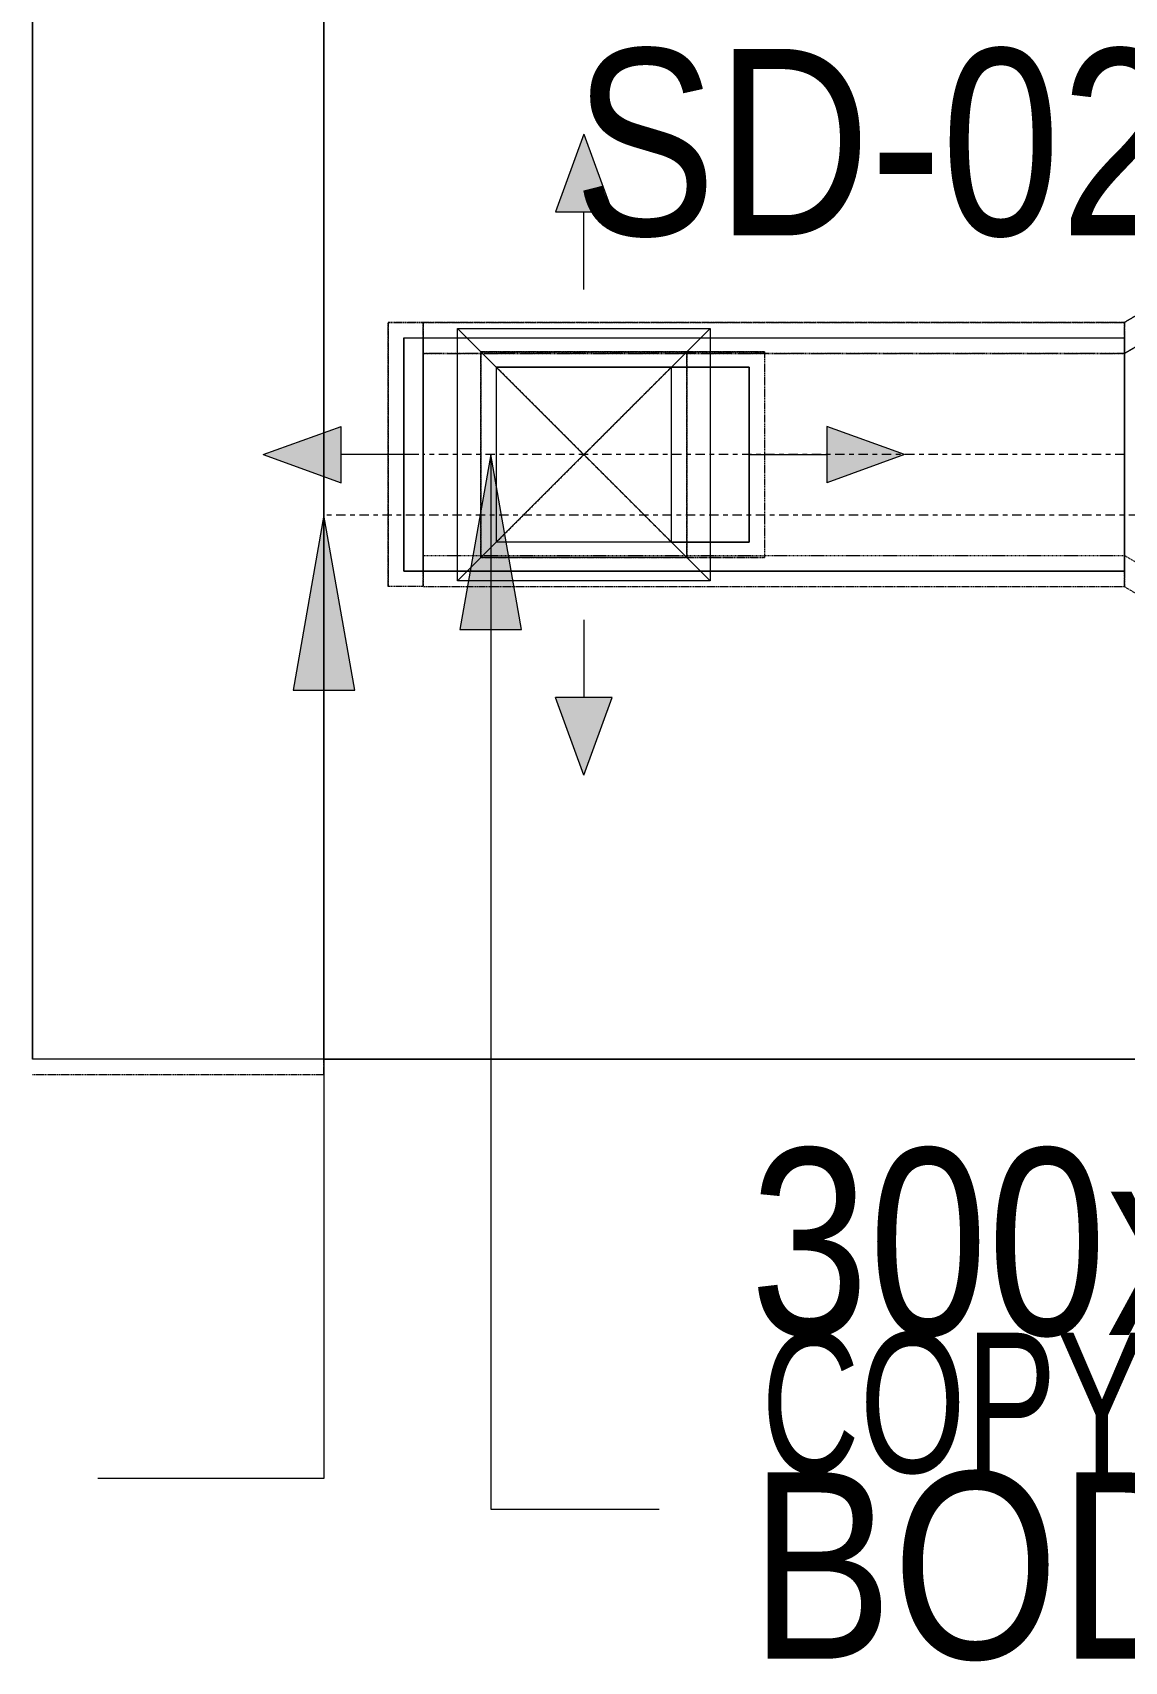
# Model space of a CAD drawing. Header units: inches. Extents: x -83664 to 20107, y -47222 to 19398.
# Drawn here: x 2419 to 3824, y -39464 to -37368 of the extents above; entities that cross this region are included whole.
import ezdxf

# ---------------------------------------------------------------- set-up
doc = ezdxf.new("R2010")
doc.units = ezdxf.units.IN
doc.header["$MEASUREMENT"] = 0
for name, pattern in [('Center', [29.999999, 12, -6, 6, -6]), ('Hidden 0_50', [1.0584, 0.5292, -0.5292]), ('Hidden 1_0', [1.7, 1, -0.7]), ('Hidden 1_5', [2.2, 1.5, -0.7])]:
    doc.linetypes.add(name, pattern=pattern)
for name, color, linetype, lineweight in [('A-DETL-GENF', 7, 'Continuous', 9), ('G-ANNO-TEXT', 7, 'Continuous', 9), ('M-HVAC-CDFF', 7, 'Continuous', 9), ('M-HVAC-DUCT-ANNO', 7, 'Continuous', 9), ('M-HVAC-DUCT-CNTR', 7, 'Center', 9), ('M-HVAC-DUCT-IDEN', 7, 'Continuous', 18), ('ROOM TAG', 7, 'Continuous', 9)]:
    doc.layers.add(name, color=color, linetype=linetype, lineweight=lineweight)
doc.layers.add('FF ROOM TAG_dwg', color=7, linetype='Continuous', lineweight=9, true_color=0x767676)
doc.layers.add('M-HVAC-DUCT', color=7, linetype='Continuous', lineweight=9, true_color=0xffe97f)
doc.styles.add('Arial Narrow_20', font='ARIALN.TTF', dxfattribs={"width": 0.85, "height": 4572})
doc.styles.add('Arial Narrow_21', font='ARIALN.TTF', dxfattribs={"height": 240})

# ---------------------------------------------------------------- blocks, each defined once
blk = doc.blocks.new('GCE-AT-Supply Air Rectangular Diffuser - 225x225-V55-FIRST FLOOR AC CONDITIONING LAYOUT - PART A')
at = {"layer": 'A-DETL-GENF', "true_color": 0xff7f00}
for points in [[(36.4, 312.5), (0, 412.5), (-36.4, 312.5)], [(-312.5, 36.4), (-412.5, 0), (-312.5, -36.4)], [(412.5, 0), (312.5, 36.4), (312.5, -36.4), (338.5, -26.9)], [(36.4, -312.5), (-36.4, -312.5), (0, -412.5)]]:
    blk.add_hatch(color=30, dxfattribs=at).paths.add_polyline_path(points)
at = {"layer": 'A-DETL-GENF', "color": 30, "true_color": 0xff7f00}
for p, q in [((0, 412.5), (-36.4, 312.5)), ((0, 412.5), (36.4, 312.5)), ((-36.4, 312.5), (36.4, 312.5)), ((0, 212.5), (0, 312.5)), ((-162.5, -162.5), (162.5, 162.5)), ((-162.5, 162.5), (162.5, -162.5)), ((-162.5, -162.5), (-162.5, 162.5)), ((-162.5, 162.5), (162.5, 162.5)), ((162.5, 162.5), (162.5, -162.5)), ((-412.5, 0), (-312.5, 36.4)), ((-312.5, -36.4), (-312.5, 36.4)), ((312.5, 36.4), (312.5, -36.4)), ((412.5, 0), (312.5, 36.4)), ((212.5, 0), (312.5, 0)), ((-412.5, 0), (-312.5, -36.4)), ((-212.5, 0), (-312.5, 0)), ((412.5, 0), (312.5, -36.4)), ((162.5, -162.5), (-162.5, -162.5)), ((0, -212.5), (0, -312.5)), ((36.4, -312.5), (-36.4, -312.5)), ((0, -412.5), (-36.4, -312.5)), ((0, -412.5), (36.4, -312.5))]:
    blk.add_line(p, q, dxfattribs=at)
blk = doc.blocks.new('M_Rectangular Endcap - Standard-7332069-FIRST FLOOR AC CONDITIONING LAYOUT - PART A')
at = {"layer": 'M-HVAC-DUCT', "color": 30, "true_color": 0xff7f00}
for p, q in [((0, 150), (0, -150)), ((0, -150), (0, 150)), ((0, 150), (25, 150)), ((25, 150), (0, 150)), ((25, 150), (25, -150)), ((25, -150), (25, 150)), ((25, -150), (0, -150)), ((25, -150), (0, -150))]:
    blk.add_line(p, q, dxfattribs=at)
blk = doc.blocks.new('M_Rectangular Tap - Beveled - Standard-7595213-FIRST FLOOR AC CONDITIONING LAYOUT - PART A')
at = {"layer": 'M-HVAC-DUCT', "color": 30, "true_color": 0xff7f00}
for p, q in [((153000.3, 78275.9), (153225.3, 78275.9)), ((153000.3, 78050.9), (153000.3, 78275.9)), ((153000.3, 78275.9), (153325.3, 78275.9)), ((153000.3, 78050.9), (153000.3, 78275.9)), ((153225.3, 78275.9), (153325.3, 78275.9)), ((153225.3, 78275.9), (153225.3, 78050.9)), ((153325.3, 78275.9), (153325.3, 78050.9)), ((153325.3, 78050.9), (153325.3, 78275.9)), ((153225.3, 78050.9), (153000.3, 78050.9)), ((153325.3, 78050.9), (153000.3, 78050.9)), ((153225.3, 78050.9), (153325.3, 78050.9))]:
    blk.add_line(p, q, dxfattribs=at)
blk = doc.blocks.new('M_Rec Transition - Length - Standard-9089395-FIRST FLOOR AC CONDITIONING LAYOUT - PART A')
at = {"layer": 'M-HVAC-DUCT', "color": 6, "true_color": 0xff00ff}
for p, q in [((0, 700), (0, -700)), ((0, 700), (375, 700)), ((0, 700), (375, 700)), ((0, -700), (0, 700)), ((375, -700), (375, 700)), ((375, 700), (375, -700)), ((0, -700), (375, -700)), ((375, -700), (0, -700))]:
    blk.add_line(p, q, dxfattribs=at)
blk = doc.blocks.new('TEMW-SMBZ-HO-BM-HVAC-00002_rvt-1-FIRST FLOOR AC CONDITIONING LAYOUT - PART A')
at = {"layer": 'M-HVAC-DUCT', "color": 6, "linetype": 'Hidden 0_50', "true_color": 0xff00ff}
for p, q in [((154250.4, 59662.7), (154250.4, 61102.7)), ((154250.4, 61102.7), (154250.4, 59662.7)), ((154250.4, 59662.7), (153875.4, 59662.7)), ((154250.4, 59662.7), (153875.4, 59662.7))]:
    blk.add_line(p, q, dxfattribs=at)
at = {"layer": 'M-HVAC-DUCT', "color": 6, "true_color": 0xff00ff}
for p, q in [((154250.4, 59682.7), (154250.4, 61082.7)), ((154250.4, 61082.7), (154250.4, 59682.7)), ((157487.9, 59682.7), (154250.4, 59682.7)), ((154250.4, 59682.7), (157487.9, 59682.7))]:
    blk.add_line(p, q, dxfattribs=at)
at = {"layer": 'M-HVAC-DUCT', "color": 30, "linetype": 'Hidden 0_50', "true_color": 0xff7f00}
for p, q in [((155655.3, 60853.4), (155280.3, 60630.9)), ((155280.3, 60630.9), (155655.3, 60853.4)), ((154333.1, 60630.9), (154333.1, 60290.9)), ((154333.1, 60290.9), (154333.1, 60630.9)), ((154333.1, 60630.9), (154378.1, 60630.9)), ((154378.1, 60630.9), (154333.1, 60630.9)), ((154378.1, 60630.9), (154378.1, 60290.9)), ((154378.1, 60290.9), (154378.1, 60630.9)), ((155280.3, 60630.9), (154378.1, 60630.9)), ((154378.1, 60630.9), (155280.3, 60630.9)), ((154378.1, 60630.9), (154378.1, 60290.9)), ((154378.1, 60290.9), (154378.1, 60630.9)), ((155280.3, 60630.9), (155280.3, 60290.9)), ((155280.3, 60290.9), (155280.3, 60630.9)), ((155280.3, 60630.9), (155280.3, 60290.9)), ((155280.3, 60290.9), (155280.3, 60630.9)), ((154452.3, 60593.3), (154717.3, 60593.3)), ((154452.3, 60328.3), (154452.3, 60593.3)), ((154452.3, 60593.3), (154452.3, 60328.3)), ((154717.3, 60593.3), (154452.3, 60593.3)), ((154452.3, 60593.3), (154817.3, 60593.3)), ((154717.3, 60593.3), (154452.3, 60593.3)), ((154452.3, 60328.3), (154452.3, 60593.3)), ((154452.3, 60593.3), (154452.3, 60328.3)), ((154717.3, 60593.3), (154717.3, 60328.3)), ((154717.3, 60328.3), (154717.3, 60593.3)), ((154817.3, 60593.3), (154717.3, 60593.3)), ((154717.3, 60593.3), (154717.3, 60328.3)), ((154817.3, 60593.3), (154817.3, 60328.3)), ((154817.3, 60593.3), (154817.3, 60328.3)), ((154717.3, 60328.3), (154452.3, 60328.3)), ((154452.3, 60328.3), (154717.3, 60328.3)), ((154452.3, 60328.3), (154717.3, 60328.3)), ((154817.3, 60328.3), (154452.3, 60328.3)), ((154717.3, 60328.3), (154817.3, 60328.3)), ((154378.1, 60290.9), (154333.1, 60290.9)), ((154378.1, 60290.9), (154333.1, 60290.9)), ((154378.1, 60290.9), (155280.3, 60290.9)), ((154378.1, 60290.9), (155280.3, 60290.9)), ((155655.3, 60068.4), (155280.3, 60290.9)), ((155655.3, 60068.4), (155280.3, 60290.9))]:
    blk.add_line(p, q, dxfattribs=at)
at = {"layer": 'M-HVAC-DUCT', "color": 30, "linetype": 'Hidden 1_0', "true_color": 0xff7f00}
for p, q in [((155655.3, 60813.4), (155280.3, 60590.9)), ((155280.3, 60590.9), (155655.3, 60813.4)), ((154378.1, 60590.9), (154378.1, 60330.9)), ((154378.1, 60330.9), (154378.1, 60590.9)), ((155280.3, 60590.9), (154378.1, 60590.9)), ((154378.1, 60590.9), (155280.3, 60590.9)), ((155280.3, 60590.9), (155280.3, 60330.9)), ((155280.3, 60330.9), (155280.3, 60590.9)), ((155280.3, 60590.9), (155280.3, 60330.9)), ((155280.3, 60330.9), (155280.3, 60590.9)), ((154378.1, 60330.9), (155280.3, 60330.9)), ((154378.1, 60330.9), (155280.3, 60330.9)), ((155655.3, 60108.4), (155280.3, 60330.9)), ((155655.3, 60108.4), (155280.3, 60330.9))]:
    blk.add_line(p, q, dxfattribs=at)
at = {"layer": 'M-HVAC-DUCT', "color": 30, "true_color": 0xff7f00}
for p, q in [((154378.1, 60310.9), (154378.1, 60610.9)), ((154378.1, 60610.9), (154378.1, 60310.9)), ((154378.1, 60610.9), (155280.3, 60610.9)), ((154378.1, 60610.9), (155280.3, 60610.9)), ((155280.3, 60310.9), (155280.3, 60610.9)), ((155280.3, 60610.9), (155280.3, 60310.9)), ((154797.3, 60573.3), (154472.3, 60573.3)), ((154472.3, 60348.3), (154472.3, 60573.3)), ((154472.3, 60573.3), (154797.3, 60573.3)), ((154472.3, 60348.3), (154472.3, 60573.3)), ((154797.3, 60348.3), (154797.3, 60573.3)), ((154797.3, 60348.3), (154797.3, 60573.3)), ((154797.3, 60348.3), (154472.3, 60348.3)), ((154797.3, 60348.3), (154472.3, 60348.3)), ((155280.3, 60310.9), (154378.1, 60310.9)), ((154378.1, 60310.9), (155280.3, 60310.9))]:
    blk.add_line(p, q, dxfattribs=at)
at = {"layer": 'M-HVAC-DUCT-ANNO', "color": 30, "linetype": 'Hidden 1_5', "true_color": 0xff7f00}
for p, q in [((154472.3, 60348.3), (154472.3, 60573.3)), ((154472.3, 60573.3), (154697.3, 60573.3)), ((154472.3, 60573.3), (154697.3, 60348.3)), ((154697.3, 60573.3), (154472.3, 60348.3)), ((154697.3, 60573.3), (154697.3, 60348.3)), ((154697.3, 60348.3), (154472.3, 60348.3))]:
    blk.add_line(p, q, dxfattribs=at)
at = {"layer": 'M-HVAC-DUCT-CNTR', "color": 30, "true_color": 0xff7f00}
blk.add_line((155280.3, 60460.9), (154378.1, 60460.9), dxfattribs=at)
at = {"layer": 'M-HVAC-DUCT-CNTR', "color": 6, "true_color": 0xff00ff}
blk.add_line((157487.9, 60382.7), (154250.4, 60382.7), dxfattribs=at)
at = {"layer": 'M-HVAC-CDFF', "color": 6, "linetype": 'Hidden 0_50', "lineweight": 9, "true_color": 0xff00ff}
blk.add_blockref('GCE-AT-Supply Air Rectangular Diffuser - 225x225-V55-FIRST FLOOR AC CONDITIONING LAYOUT - PART A', (154584.8, 60460.8), dxfattribs=at)
at = {"layer": 'M-HVAC-DUCT', "color": 6, "linetype": 'Hidden 0_50', "lineweight": 9, "true_color": 0xff00ff, "rotation": 180}
for name, p in [('M_Rec Transition - Length - Standard-9089395-FIRST FLOOR AC CONDITIONING LAYOUT - PART A', (154250.4, 60382.7)), ('M_Rectangular Endcap - Standard-7332069-FIRST FLOOR AC CONDITIONING LAYOUT - PART A', (154378.1, 60460.9))]:
    blk.add_blockref(name, p, dxfattribs=at)
at = {"layer": 'M-HVAC-DUCT', "color": 6, "linetype": 'Hidden 0_50', "lineweight": 9, "true_color": 0xff00ff}
blk.add_blockref('M_Rectangular Tap - Beveled - Standard-7595213-FIRST FLOOR AC CONDITIONING LAYOUT - PART A', (1472, -17702.6), dxfattribs=at)
blk = doc.blocks.new('TEMW-SMBZ-HO-BM-HVAC-00002_rvt-2-FIRST FLOOR AC CONDITIONING LAYOUT - PART A')
at = {"layer": 'M-HVAC-DUCT', "color": 6, "linetype": 'Hidden 0_50', "true_color": 0xff00ff}
for p, q in [((154250.4, 59662.7), (154250.4, 61102.7)), ((154250.4, 61102.7), (154250.4, 59662.7)), ((154250.4, 59662.7), (153875.4, 59662.7)), ((154250.4, 59662.7), (153875.4, 59662.7))]:
    blk.add_line(p, q, dxfattribs=at)
at = {"layer": 'M-HVAC-DUCT', "color": 6, "true_color": 0xff00ff}
for p, q in [((154250.4, 59682.7), (154250.4, 61082.7)), ((154250.4, 61082.7), (154250.4, 59682.7)), ((157487.9, 59682.7), (154250.4, 59682.7)), ((154250.4, 59682.7), (157487.9, 59682.7))]:
    blk.add_line(p, q, dxfattribs=at)
at = {"layer": 'M-HVAC-DUCT', "color": 30, "linetype": 'Hidden 0_50', "true_color": 0xff7f00}
for p, q in [((155655.3, 60853.4), (155280.3, 60630.9)), ((155280.3, 60630.9), (155655.3, 60853.4)), ((154333.1, 60630.9), (154333.1, 60290.9)), ((154333.1, 60290.9), (154333.1, 60630.9)), ((154333.1, 60630.9), (154378.1, 60630.9)), ((154378.1, 60630.9), (154333.1, 60630.9)), ((154378.1, 60630.9), (154378.1, 60290.9)), ((154378.1, 60290.9), (154378.1, 60630.9)), ((155280.3, 60630.9), (154378.1, 60630.9)), ((154378.1, 60630.9), (155280.3, 60630.9)), ((154378.1, 60630.9), (154378.1, 60290.9)), ((154378.1, 60290.9), (154378.1, 60630.9)), ((155280.3, 60630.9), (155280.3, 60290.9)), ((155280.3, 60290.9), (155280.3, 60630.9)), ((155280.3, 60630.9), (155280.3, 60290.9)), ((155280.3, 60290.9), (155280.3, 60630.9)), ((154452.3, 60593.3), (154717.3, 60593.3)), ((154452.3, 60328.3), (154452.3, 60593.3)), ((154452.3, 60593.3), (154452.3, 60328.3)), ((154717.3, 60593.3), (154452.3, 60593.3)), ((154452.3, 60593.3), (154817.3, 60593.3)), ((154717.3, 60593.3), (154452.3, 60593.3)), ((154452.3, 60328.3), (154452.3, 60593.3)), ((154452.3, 60593.3), (154452.3, 60328.3)), ((154717.3, 60593.3), (154717.3, 60328.3)), ((154717.3, 60328.3), (154717.3, 60593.3)), ((154817.3, 60593.3), (154717.3, 60593.3)), ((154717.3, 60593.3), (154717.3, 60328.3)), ((154817.3, 60593.3), (154817.3, 60328.3)), ((154817.3, 60593.3), (154817.3, 60328.3)), ((154717.3, 60328.3), (154452.3, 60328.3)), ((154452.3, 60328.3), (154717.3, 60328.3)), ((154452.3, 60328.3), (154717.3, 60328.3)), ((154817.3, 60328.3), (154452.3, 60328.3)), ((154717.3, 60328.3), (154817.3, 60328.3)), ((154378.1, 60290.9), (154333.1, 60290.9)), ((154378.1, 60290.9), (154333.1, 60290.9)), ((154378.1, 60290.9), (155280.3, 60290.9)), ((154378.1, 60290.9), (155280.3, 60290.9)), ((155655.3, 60068.4), (155280.3, 60290.9)), ((155655.3, 60068.4), (155280.3, 60290.9))]:
    blk.add_line(p, q, dxfattribs=at)
at = {"layer": 'M-HVAC-DUCT', "color": 30, "linetype": 'Hidden 1_0', "true_color": 0xff7f00}
for p, q in [((155655.3, 60813.4), (155280.3, 60590.9)), ((155280.3, 60590.9), (155655.3, 60813.4)), ((154378.1, 60590.9), (154378.1, 60330.9)), ((154378.1, 60330.9), (154378.1, 60590.9)), ((155280.3, 60590.9), (154378.1, 60590.9)), ((154378.1, 60590.9), (155280.3, 60590.9)), ((155280.3, 60590.9), (155280.3, 60330.9)), ((155280.3, 60330.9), (155280.3, 60590.9)), ((155280.3, 60590.9), (155280.3, 60330.9)), ((155280.3, 60330.9), (155280.3, 60590.9)), ((154378.1, 60330.9), (155280.3, 60330.9)), ((154378.1, 60330.9), (155280.3, 60330.9)), ((155655.3, 60108.4), (155280.3, 60330.9)), ((155655.3, 60108.4), (155280.3, 60330.9))]:
    blk.add_line(p, q, dxfattribs=at)
at = {"layer": 'M-HVAC-DUCT', "color": 30, "true_color": 0xff7f00}
for p, q in [((154378.1, 60310.9), (154378.1, 60610.9)), ((154378.1, 60610.9), (154378.1, 60310.9)), ((154378.1, 60610.9), (155280.3, 60610.9)), ((154378.1, 60610.9), (155280.3, 60610.9)), ((155280.3, 60310.9), (155280.3, 60610.9)), ((155280.3, 60610.9), (155280.3, 60310.9)), ((154797.3, 60573.3), (154472.3, 60573.3)), ((154472.3, 60348.3), (154472.3, 60573.3)), ((154472.3, 60573.3), (154797.3, 60573.3)), ((154472.3, 60348.3), (154472.3, 60573.3)), ((154797.3, 60348.3), (154797.3, 60573.3)), ((154797.3, 60348.3), (154797.3, 60573.3)), ((154797.3, 60348.3), (154472.3, 60348.3)), ((154797.3, 60348.3), (154472.3, 60348.3)), ((155280.3, 60310.9), (154378.1, 60310.9)), ((154378.1, 60310.9), (155280.3, 60310.9))]:
    blk.add_line(p, q, dxfattribs=at)
at = {"layer": 'M-HVAC-DUCT-ANNO', "color": 30, "linetype": 'Hidden 1_5', "true_color": 0xff7f00}
for p, q in [((154472.3, 60348.3), (154472.3, 60573.3)), ((154472.3, 60573.3), (154697.3, 60573.3)), ((154472.3, 60573.3), (154697.3, 60348.3)), ((154697.3, 60573.3), (154472.3, 60348.3)), ((154697.3, 60573.3), (154697.3, 60348.3)), ((154697.3, 60348.3), (154472.3, 60348.3))]:
    blk.add_line(p, q, dxfattribs=at)
at = {"layer": 'M-HVAC-DUCT-CNTR', "color": 30, "true_color": 0xff7f00}
blk.add_line((155280.3, 60460.9), (154378.1, 60460.9), dxfattribs=at)
at = {"layer": 'M-HVAC-DUCT-CNTR', "color": 6, "true_color": 0xff00ff}
blk.add_line((157487.9, 60382.7), (154250.4, 60382.7), dxfattribs=at)
at = {"layer": 'M-HVAC-CDFF', "color": 6, "linetype": 'Hidden 0_50', "lineweight": 9, "true_color": 0xff00ff}
blk.add_blockref('GCE-AT-Supply Air Rectangular Diffuser - 225x225-V55-FIRST FLOOR AC CONDITIONING LAYOUT - PART A', (154584.8, 60460.8), dxfattribs=at)
at = {"layer": 'M-HVAC-DUCT', "color": 6, "linetype": 'Hidden 0_50', "lineweight": 9, "true_color": 0xff00ff, "rotation": 180}
for name, p in [('M_Rec Transition - Length - Standard-9089395-FIRST FLOOR AC CONDITIONING LAYOUT - PART A', (154250.4, 60382.7)), ('M_Rectangular Endcap - Standard-7332069-FIRST FLOOR AC CONDITIONING LAYOUT - PART A', (154378.1, 60460.9))]:
    blk.add_blockref(name, p, dxfattribs=at)
at = {"layer": 'M-HVAC-DUCT', "color": 6, "linetype": 'Hidden 0_50', "lineweight": 9, "true_color": 0xff00ff}
blk.add_blockref('M_Rectangular Tap - Beveled - Standard-7595213-FIRST FLOOR AC CONDITIONING LAYOUT - PART A', (1472, -17702.6), dxfattribs=at)
blk = doc.blocks.new('FF ROOM TAG_dwg-8877209-FIRST FLOOR AC CONDITIONING LAYOUT - PART A')
at = {"layer": 'ROOM TAG', "insert": (1954663, 1390243), "char_height": 4572, "width": 36239.41, "attachment_point": 2, "line_spacing_factor": 0.974696, "style": 'Arial Narrow_20'}
blk.add_mtext('COPYCENTER', dxfattribs=at)

msp = doc.modelspace()

# ---------------------------------------------------------------- hatches: boundary and pattern name
at = {"layer": 'M-HVAC-DUCT-IDEN', "lineweight": 9}
for points in [[(3008.2, -37911.3), (2968.5, -38136.3), (3047.9, -38136.3)], [(2793.7, -37989.5), (2754.1, -38214.5), (2833.4, -38214.5)]]:
    msp.add_hatch(color=256, dxfattribs=at).paths.add_polyline_path(points)

# ---------------------------------------------------------------- linework, layer by layer
for p, q in [((3008.2, -37911.3), (2968.5, -38136.3)), ((3047.9, -38136.3), (3008.2, -37911.3)), ((3008.2, -37911.3), (3008.2, -39268.6)), ((2793.7, -37989.5), (2754.1, -38214.5)), ((2833.4, -38214.5), (2793.7, -37989.5)), ((2793.7, -37989.5), (2793.7, -39229.1)), ((2968.5, -38136.3), (3047.9, -38136.3)), ((2754.1, -38214.5), (2833.4, -38214.5)), ((2793.7, -39229.1), (2502.8, -39229.1)), ((3008.2, -39268.6), (3224.8, -39268.6))]:
    msp.add_line(p, q, dxfattribs=at)

# ---------------------------------------------------------------- block references
at = {"lineweight": 5}
for name in ['TEMW-SMBZ-HO-BM-HVAC-00002_rvt-1-FIRST FLOOR AC CONDITIONING LAYOUT - PART A', 'TEMW-SMBZ-HO-BM-HVAC-00002_rvt-2-FIRST FLOOR AC CONDITIONING LAYOUT - PART A']:
    msp.add_blockref(name, (-151456.7, -98372.2), dxfattribs=at)
at = {"layer": 'FF ROOM TAG_dwg', "color": 7, "xscale": 0.03937007874015915, "yscale": 0.03937007874015915, "zscale": 0.03937007874015915}
msp.add_blockref('FF ROOM TAG_dwg-8877209-FIRST FLOOR AC CONDITIONING LAYOUT - PART A', (-72990.3, -93775.4), dxfattribs=at)
msp.add_blockref('FF ROOM TAG_dwg-8877209-FIRST FLOOR AC CONDITIONING LAYOUT - PART A', (-72990.3, -93775.4), dxfattribs=at)
msp.add_blockref('FF ROOM TAG_dwg-8877209-FIRST FLOOR AC CONDITIONING LAYOUT - PART A', (-72990.3, -93775.4), dxfattribs=at)
msp.add_blockref('FF ROOM TAG_dwg-8877209-FIRST FLOOR AC CONDITIONING LAYOUT - PART A', (-72990.3, -93775.4), dxfattribs=at)
msp.add_blockref('FF ROOM TAG_dwg-8877209-FIRST FLOOR AC CONDITIONING LAYOUT - PART A', (-72990.3, -93775.4), dxfattribs=at)

# ---------------------------------------------------------------- texts
at = {"layer": 'G-ANNO-TEXT', "insert": (3114.9, -37389.2), "char_height": 240, "width": 986.076, "attachment_point": 1, "style": 'Arial Narrow_21'}
msp.add_mtext('SD-02', dxfattribs=at)
at = {"layer": 'M-HVAC-DUCT-IDEN', "lineweight": 9, "char_height": 240, "attachment_point": 1, "style": 'Arial Narrow_21'}
for s, insert, width in [('300x200 SAD', (3341.8, -38804.2), 2128.48), ('BOD : 3050', (3341.8, -39220.9), 1803.797)]:
    msp.add_mtext(s, dxfattribs=dict(at, insert=insert, width=width))

doc.saveas('drawing.dxf')
